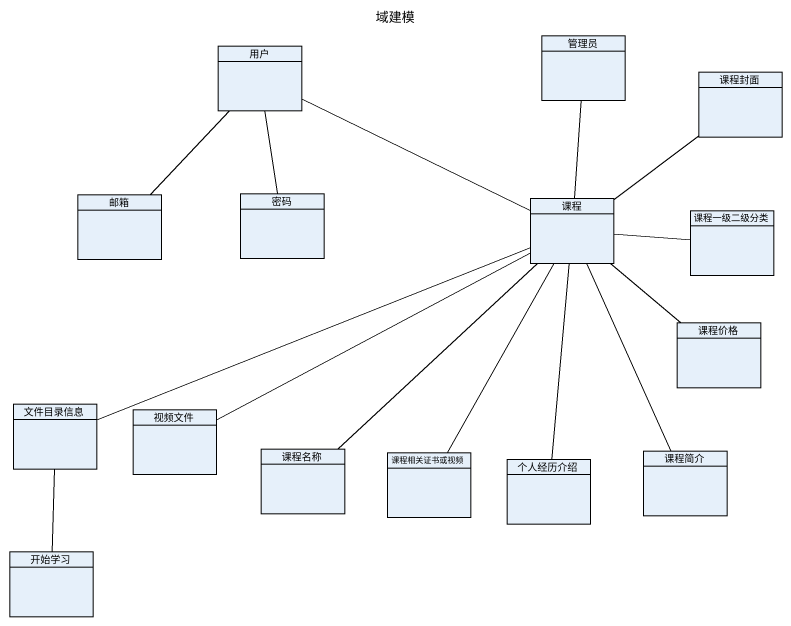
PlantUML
@startuml
title 域建模
hide circle
hide empty members
class 用户
class 管理员
class 课程封面
class 邮箱
class 密码
class 课程
class 课程一级二级分类
class 课程价格
class 文件目录信息
class 视频文件
class 课程名称
class 课程相关证书或视频
class 个人经历介绍
class 课程简介
class 开始学习
用户 -- 邮箱
用户 -- 密码
用户 -right- 课程
管理员 -- 课程
课程 -up- 课程封面
课程 -right- 课程一级二级分类
课程 -- 课程价格
课程 -left- 文件目录信息
课程 -left- 视频文件
课程 -- 课程名称
课程 -- 课程相关证书或视频
课程 -- 个人经历介绍
课程 -- 课程简介
文件目录信息 -- 开始学习
@enduml
